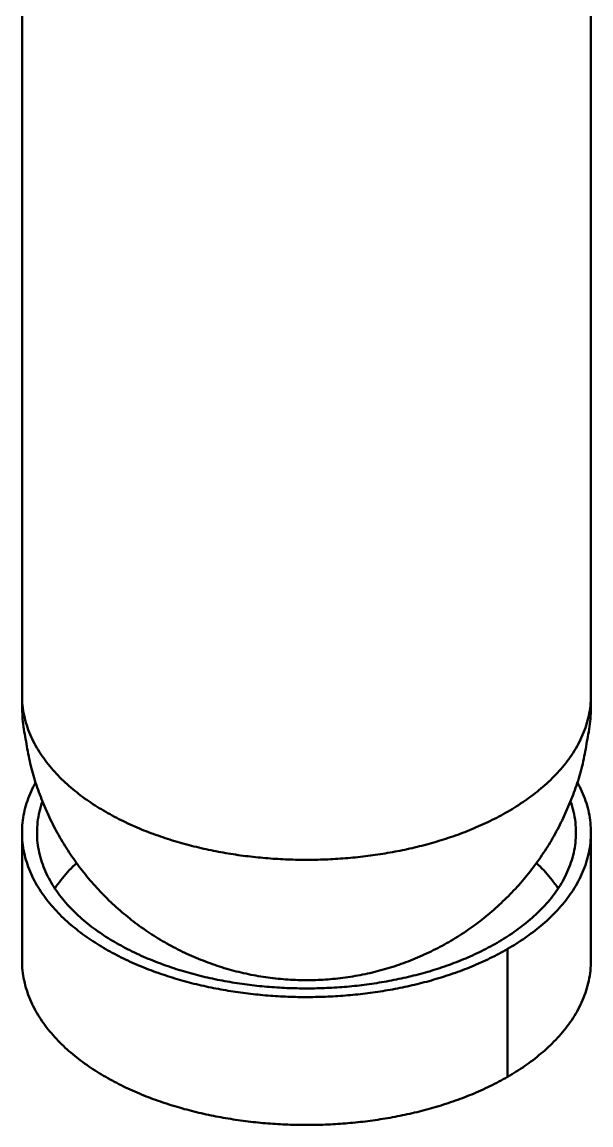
# Model space of a CAD drawing. Header units: millimetres. Extents: x 0 to 420, y 0 to 297.
# Drawn here: x 309.48 to 332.28, y 153 to 197.16 of the extents above; entities that cross this region are included whole.
import ezdxf

# ---------------------------------------------------------------- set-up
doc = ezdxf.new("R2010")
doc.units = ezdxf.units.MM
doc.layers.add('01-VISIBLE', color=7, linetype='CONTINUOUS', lineweight=50)

msp = doc.modelspace()

# ---------------------------------------------------------------- linework, layer by layer
at = {"layer": '01-VISIBLE'}
for p, q in [((309.484, 170.196), (309.484, 219.447)), ((332.284, 170.196), (332.284, 219.447)), ((309.484, 159.582), (309.484, 164.701)), ((332.284, 159.582), (332.284, 164.701)), ((328.945, 160.047), (328.945, 154.928))]:
    msp.add_line(p, q, dxfattribs=at)
for points in [[(309.484, 170.196), (309.485, 170.096), (309.489, 169.996), (309.496, 169.896), (309.505, 169.796), (309.517, 169.696), (309.531, 169.597), (309.548, 169.498), (309.568, 169.4), (309.59, 169.302), (309.614, 169.205), (309.641, 169.108), (309.67, 169.012), (309.701, 168.917), (309.735, 168.823), (309.771, 168.729), (309.809, 168.636), (309.849, 168.545), (309.891, 168.454), (309.935, 168.363), (309.981, 168.274), (310.029, 168.186), (310.078, 168.099), (310.13, 168.013), (310.183, 167.928), (310.237, 167.844), (310.293, 167.761), (310.351, 167.679), (310.41, 167.598), (310.471, 167.518), (310.533, 167.439), (310.596, 167.361), (310.66, 167.285), (310.726, 167.209), (310.793, 167.134), (310.861, 167.061), (310.93, 166.988), (311, 166.916), (311.072, 166.846), (311.144, 166.776), (311.217, 166.708), (311.291, 166.64), (311.366, 166.574), (311.442, 166.508), (311.519, 166.444), (311.596, 166.38), (311.674, 166.317), (311.753, 166.256), (311.833, 166.195), (311.913, 166.135), (311.994, 166.076), (312.076, 166.018), (312.158, 165.961), (312.241, 165.904), (312.325, 165.849), (312.409, 165.794), (312.494, 165.741), (312.579, 165.688), (312.664, 165.636), (312.751, 165.584), (312.837, 165.534), (312.924, 165.484), (313.012, 165.436), (313.1, 165.388), (313.188, 165.34), (313.277, 165.294), (313.366, 165.248), (313.456, 165.203), (313.546, 165.159), (313.636, 165.116), (313.727, 165.073), (313.818, 165.031), (313.91, 164.99), (314.001, 164.949), (314.093, 164.91), (314.186, 164.87), (314.278, 164.832), (314.371, 164.794), (314.464, 164.757), (314.558, 164.721), (314.651, 164.685), (314.745, 164.65), (314.839, 164.616), (314.934, 164.582), (315.028, 164.549), (315.123, 164.517), (315.218, 164.485), (315.314, 164.454), (315.409, 164.423), (315.505, 164.393), (315.601, 164.364), (315.697, 164.335), (315.793, 164.307), (315.889, 164.28), (315.986, 164.253), (316.083, 164.227), (316.18, 164.201), (316.277, 164.176), (316.374, 164.151), (316.471, 164.128), (316.569, 164.104), (316.666, 164.081), (316.764, 164.059), (316.862, 164.038), (316.96, 164.017), (317.058, 163.996), (317.157, 163.976), (317.255, 163.957), (317.353, 163.938), (317.452, 163.92), (317.551, 163.902), (317.649, 163.885), (317.748, 163.868), (317.847, 163.852), (317.946, 163.837), (318.045, 163.822), (318.145, 163.807), (318.244, 163.793), (318.343, 163.78), (318.443, 163.767), (318.542, 163.755), (318.642, 163.743), (318.741, 163.732), (318.841, 163.721), (318.941, 163.711), (319.04, 163.701), (319.14, 163.692), (319.24, 163.683), (319.34, 163.675), (319.44, 163.667), (319.54, 163.66), (319.64, 163.654), (319.74, 163.648), (319.84, 163.642), (319.94, 163.637), (320.04, 163.632), (320.141, 163.628), (320.241, 163.625), (320.341, 163.622), (320.441, 163.619), (320.541, 163.617), (320.642, 163.616), (320.742, 163.615), (320.842, 163.614), (320.942, 163.614), (321.043, 163.615), (321.143, 163.616), (321.243, 163.618), (321.343, 163.62), (321.444, 163.622), (321.544, 163.625), (321.644, 163.629), (321.744, 163.633), (321.844, 163.638), (321.944, 163.643), (322.044, 163.649), (322.145, 163.655), (322.245, 163.661), (322.345, 163.669), (322.445, 163.676), (322.544, 163.685), (322.644, 163.693), (322.744, 163.703), (322.844, 163.712), (322.944, 163.723), (323.043, 163.734), (323.143, 163.745), (323.242, 163.757), (323.342, 163.769), (323.441, 163.782), (323.541, 163.796), (323.64, 163.81), (323.739, 163.824), (323.838, 163.839), (323.937, 163.855), (324.036, 163.871), (324.135, 163.888), (324.234, 163.905), (324.332, 163.923), (324.431, 163.941), (324.529, 163.96), (324.628, 163.979), (324.726, 163.999), (324.824, 164.02), (324.922, 164.041), (325.02, 164.063), (325.118, 164.085), (325.215, 164.108), (325.313, 164.131), (325.41, 164.155), (325.507, 164.18), (325.604, 164.205), (325.701, 164.231), (325.798, 164.257), (325.895, 164.284), (325.991, 164.312), (326.087, 164.34), (326.183, 164.369), (326.279, 164.398), (326.375, 164.428), (326.47, 164.459), (326.565, 164.49), (326.66, 164.522), (326.755, 164.554), (326.85, 164.588), (326.944, 164.621), (327.038, 164.656), (327.132, 164.691), (327.226, 164.727), (327.319, 164.763), (327.412, 164.8), (327.505, 164.838), (327.598, 164.877), (327.69, 164.916), (327.782, 164.956), (327.874, 164.997), (327.965, 165.038), (328.056, 165.08), (328.147, 165.123), (328.237, 165.166), (328.327, 165.211), (328.416, 165.256), (328.506, 165.301), (328.594, 165.348), (328.683, 165.395), (328.771, 165.444), (328.858, 165.492), (328.945, 165.542)], [(309.484, 170.155), (309.484, 170.053), (309.485, 169.952), (309.486, 169.85), (309.487, 169.749), (309.489, 169.647), (309.492, 169.546), (309.497, 169.445), (309.502, 169.343), (309.509, 169.242), (309.518, 169.141), (309.529, 169.04), (309.542, 168.939), (309.556, 168.839), (309.573, 168.739), (309.592, 168.639), (309.613, 168.539)], [(328.945, 165.542), (329.033, 165.593), (329.12, 165.646), (329.207, 165.698), (329.293, 165.752), (329.379, 165.807), (329.464, 165.863), (329.549, 165.919), (329.633, 165.976), (329.716, 166.035), (329.799, 166.094), (329.881, 166.154), (329.962, 166.215), (330.043, 166.277), (330.122, 166.34), (330.201, 166.404), (330.28, 166.469), (330.357, 166.535), (330.434, 166.601), (330.509, 166.669), (330.584, 166.738), (330.658, 166.808), (330.731, 166.879), (330.802, 166.951), (330.873, 167.024), (330.943, 167.099), (331.011, 167.174), (331.078, 167.25), (331.144, 167.327), (331.209, 167.406), (331.272, 167.485), (331.334, 167.566), (331.395, 167.648), (331.454, 167.73), (331.511, 167.814), (331.567, 167.899), (331.622, 167.985), (331.674, 168.072), (331.725, 168.16), (331.774, 168.249), (331.821, 168.339), (331.866, 168.43), (331.909, 168.523), (331.95, 168.615), (331.989, 168.709), (332.026, 168.804), (332.061, 168.9), (332.093, 168.996), (332.123, 169.093), (332.15, 169.191), (332.176, 169.29), (332.198, 169.389), (332.218, 169.489), (332.235, 169.589), (332.25, 169.689), (332.262, 169.79), (332.272, 169.892), (332.279, 169.993), (332.283, 170.095), (332.284, 170.196)], [(332.156, 168.539), (332.177, 168.641), (332.196, 168.744), (332.213, 168.846), (332.228, 168.949), (332.241, 169.053), (332.252, 169.156), (332.26, 169.26), (332.267, 169.364), (332.273, 169.468), (332.277, 169.572), (332.279, 169.676), (332.281, 169.78), (332.283, 169.884), (332.284, 169.988), (332.284, 170.092), (332.284, 170.196)], [(309.613, 168.539), (309.612, 168.542), (309.612, 168.544), (309.611, 168.547), (309.611, 168.549), (309.61, 168.551), (309.61, 168.554)], [(309.61, 168.554), (309.627, 168.455), (309.643, 168.356), (309.66, 168.258), (309.677, 168.159), (309.694, 168.06), (309.712, 167.962), (309.731, 167.863), (309.75, 167.765), (309.771, 167.667), (309.792, 167.569), (309.814, 167.472), (309.837, 167.374), (309.861, 167.277), (309.887, 167.18), (309.913, 167.084), (309.94, 166.987), (309.969, 166.891), (309.998, 166.796), (310.029, 166.7), (310.061, 166.605), (310.093, 166.511), (310.127, 166.416), (310.161, 166.322), (310.196, 166.228), (310.232, 166.135), (310.269, 166.042), (310.306, 165.949), (310.344, 165.856), (310.383, 165.764), (310.422, 165.672), (310.462, 165.58), (310.503, 165.489), (310.545, 165.398), (310.587, 165.307), (310.63, 165.217), (310.674, 165.127), (310.719, 165.037), (310.764, 164.948), (310.811, 164.859), (310.858, 164.771), (310.906, 164.683), (310.954, 164.595), (311.004, 164.508), (311.054, 164.422), (311.105, 164.336), (311.157, 164.25), (311.21, 164.165), (311.263, 164.08), (311.317, 163.996), (311.372, 163.912), (311.428, 163.829), (311.484, 163.746), (311.541, 163.664), (311.599, 163.582), (311.657, 163.501), (311.717, 163.42), (311.776, 163.34), (311.837, 163.26), (311.898, 163.181), (311.96, 163.102), (312.023, 163.024), (312.086, 162.947), (312.15, 162.87), (312.215, 162.793), (312.28, 162.718), (312.346, 162.642), (312.413, 162.568), (312.48, 162.493), (312.548, 162.42), (312.617, 162.347), (312.686, 162.275), (312.756, 162.203), (312.826, 162.132), (312.898, 162.061), (312.969, 161.992), (313.042, 161.922), (313.115, 161.854), (313.188, 161.786), (313.262, 161.719), (313.337, 161.652), (313.412, 161.586), (313.488, 161.521), (313.565, 161.456), (313.642, 161.392), (313.719, 161.329), (313.798, 161.266), (313.876, 161.205), (313.955, 161.143), (314.035, 161.083), (314.116, 161.023), (314.196, 160.964), (314.278, 160.906), (314.36, 160.848), (314.442, 160.791), (314.525, 160.735), (314.608, 160.679), (314.692, 160.625), (314.776, 160.571), (314.861, 160.517), (314.946, 160.465), (315.032, 160.413), (315.118, 160.362), (315.205, 160.312), (315.292, 160.262), (315.379, 160.214), (315.467, 160.166), (315.555, 160.118), (315.644, 160.072), (315.733, 160.026), (315.823, 159.981), (315.913, 159.937), (316.003, 159.894), (316.094, 159.852), (316.185, 159.81), (316.276, 159.769), (316.368, 159.729), (316.46, 159.69), (316.552, 159.651), (316.645, 159.614), (316.738, 159.577), (316.832, 159.541), (316.925, 159.506), (317.019, 159.471), (317.114, 159.438), (317.208, 159.405), (317.303, 159.373), (317.398, 159.342), (317.494, 159.312), (317.59, 159.283), (317.686, 159.254), (317.782, 159.227), (317.878, 159.2), (317.975, 159.174), (318.072, 159.149), (318.169, 159.124), (318.266, 159.101), (318.364, 159.078), (318.462, 159.057), (318.56, 159.036), (318.658, 159.016), (318.756, 158.997), (318.854, 158.978), (318.953, 158.961), (319.052, 158.944), (319.151, 158.929), (319.25, 158.914), (319.349, 158.9), (319.448, 158.887), (319.547, 158.875), (319.647, 158.864), (319.746, 158.853), (319.846, 158.844), (319.946, 158.835), (320.046, 158.827), (320.146, 158.82), (320.245, 158.814), (320.345, 158.809), (320.445, 158.805), (320.546, 158.801), (320.646, 158.799), (320.746, 158.797), (320.846, 158.796), (320.946, 158.796), (321.046, 158.797), (321.146, 158.799), (321.246, 158.802), (321.346, 158.806), (321.446, 158.81), (321.546, 158.815), (321.646, 158.822), (321.746, 158.829), (321.846, 158.837), (321.946, 158.846), (322.045, 158.856), (322.145, 158.866), (322.244, 158.878), (322.344, 158.89), (322.443, 158.903), (322.542, 158.917), (322.641, 158.932), (322.74, 158.948), (322.839, 158.965), (322.937, 158.983), (323.035, 159.001), (323.134, 159.02), (323.232, 159.041), (323.33, 159.062), (323.427, 159.083), (323.525, 159.106), (323.622, 159.13), (323.719, 159.154), (323.816, 159.18), (323.913, 159.206), (324.009, 159.233), (324.105, 159.261), (324.201, 159.289), (324.297, 159.319), (324.392, 159.349), (324.487, 159.381), (324.582, 159.413), (324.677, 159.446), (324.771, 159.479), (324.865, 159.514), (324.959, 159.549), (325.052, 159.585), (325.145, 159.622), (325.238, 159.66), (325.33, 159.699), (325.422, 159.738), (325.514, 159.779), (325.605, 159.82), (325.696, 159.862), (325.787, 159.904), (325.877, 159.948), (325.967, 159.992), (326.056, 160.037), (326.145, 160.083), (326.234, 160.129), (326.322, 160.177), (326.41, 160.225), (326.497, 160.274), (326.584, 160.323)], [(326.584, 160.323), (326.671, 160.374), (326.758, 160.426), (326.844, 160.478), (326.93, 160.531), (327.015, 160.585), (327.1, 160.64), (327.184, 160.695), (327.268, 160.751), (327.351, 160.808), (327.434, 160.866), (327.516, 160.924), (327.598, 160.983), (327.679, 161.043), (327.76, 161.103), (327.84, 161.165), (327.92, 161.226), (327.999, 161.289), (328.078, 161.352), (328.156, 161.416), (328.233, 161.481), (328.31, 161.546), (328.386, 161.612), (328.462, 161.679), (328.537, 161.747), (328.611, 161.815), (328.685, 161.883), (328.758, 161.953), (328.831, 162.023), (328.903, 162.093), (328.974, 162.164), (329.045, 162.236), (329.115, 162.309), (329.185, 162.382), (329.254, 162.456), (329.322, 162.53), (329.389, 162.605), (329.456, 162.681), (329.522, 162.757), (329.588, 162.834), (329.652, 162.911), (329.716, 162.989), (329.78, 163.067), (329.843, 163.146), (329.905, 163.226), (329.966, 163.306), (330.027, 163.386), (330.087, 163.468), (330.146, 163.549), (330.204, 163.631), (330.262, 163.714), (330.319, 163.797), (330.375, 163.881), (330.431, 163.965), (330.486, 164.05), (330.54, 164.135), (330.593, 164.221), (330.646, 164.307), (330.697, 164.393), (330.748, 164.48), (330.798, 164.568), (330.848, 164.656), (330.896, 164.744), (330.944, 164.833), (330.991, 164.923), (331.037, 165.012), (331.082, 165.103), (331.127, 165.193), (331.17, 165.284), (331.213, 165.375), (331.255, 165.467), (331.297, 165.559), (331.337, 165.651), (331.377, 165.744), (331.416, 165.837), (331.455, 165.93), (331.492, 166.024), (331.529, 166.118), (331.566, 166.212), (331.601, 166.306), (331.636, 166.401), (331.67, 166.496), (331.703, 166.591), (331.735, 166.687), (331.766, 166.783), (331.796, 166.879), (331.824, 166.976), (331.852, 167.073), (331.879, 167.17), (331.904, 167.268), (331.929, 167.365), (331.952, 167.464), (331.975, 167.562), (331.996, 167.66), (332.017, 167.759), (332.036, 167.858), (332.055, 167.957), (332.073, 168.057), (332.091, 168.156), (332.108, 168.255), (332.125, 168.355), (332.141, 168.454), (332.158, 168.554)], [(332.158, 168.554), (332.158, 168.551), (332.158, 168.549), (332.157, 168.546), (332.157, 168.544), (332.156, 168.542), (332.156, 168.539)], [(310.027, 166.708), (309.979, 166.62), (309.933, 166.531), (309.889, 166.441), (309.848, 166.35), (309.808, 166.258), (309.77, 166.165), (309.734, 166.072), (309.701, 165.978), (309.669, 165.883), (309.64, 165.787), (309.614, 165.69), (309.589, 165.593), (309.568, 165.496), (309.548, 165.398), (309.531, 165.299), (309.517, 165.2), (309.505, 165.101), (309.496, 165.001), (309.489, 164.901), (309.485, 164.801), (309.484, 164.701)], [(332.284, 164.701), (332.283, 164.801), (332.279, 164.901), (332.272, 165.001), (332.263, 165.101), (332.251, 165.2), (332.237, 165.299), (332.22, 165.398), (332.201, 165.496), (332.179, 165.593), (332.155, 165.69), (332.128, 165.787), (332.099, 165.883), (332.068, 165.978), (332.034, 166.072), (331.998, 166.165), (331.961, 166.258), (331.921, 166.35), (331.879, 166.441), (331.835, 166.531), (331.789, 166.619), (331.742, 166.707)], [(310.304, 165.953), (310.27, 165.853), (310.238, 165.751), (310.209, 165.648), (310.184, 165.545), (310.16, 165.441), (310.14, 165.337), (310.123, 165.232), (310.109, 165.126), (310.098, 165.02), (310.09, 164.914), (310.086, 164.808), (310.084, 164.701)], [(331.684, 164.701), (331.683, 164.808), (331.678, 164.914), (331.67, 165.02), (331.659, 165.126), (331.645, 165.232), (331.628, 165.337), (331.608, 165.441), (331.585, 165.545), (331.559, 165.648), (331.53, 165.751), (331.498, 165.853), (331.464, 165.953)], [(309.484, 164.701), (309.485, 164.601), (309.489, 164.501), (309.496, 164.401), (309.505, 164.301), (309.517, 164.201), (309.531, 164.102), (309.548, 164.003), (309.568, 163.905), (309.59, 163.807), (309.614, 163.71), (309.641, 163.613), (309.67, 163.517), (309.701, 163.422), (309.735, 163.328), (309.771, 163.234), (309.809, 163.141), (309.849, 163.05), (309.891, 162.959), (309.935, 162.868), (309.981, 162.779), (310.029, 162.691), (310.078, 162.604), (310.13, 162.518), (310.183, 162.433), (310.237, 162.349), (310.293, 162.266), (310.351, 162.184), (310.41, 162.103), (310.471, 162.023), (310.533, 161.944), (310.596, 161.866), (310.66, 161.79), (310.726, 161.714), (310.793, 161.639), (310.861, 161.566), (310.93, 161.493), (311, 161.421), (311.072, 161.351), (311.144, 161.281), (311.217, 161.213), (311.291, 161.145), (311.366, 161.079), (311.442, 161.013), (311.519, 160.949), (311.596, 160.885), (311.674, 160.822), (311.753, 160.761), (311.833, 160.7), (311.913, 160.64), (311.994, 160.581), (312.076, 160.523), (312.158, 160.466), (312.241, 160.409), (312.325, 160.354), (312.409, 160.299), (312.494, 160.246), (312.579, 160.193), (312.664, 160.141), (312.751, 160.089), (312.837, 160.039), (312.924, 159.989), (313.012, 159.941), (313.1, 159.893), (313.188, 159.845), (313.277, 159.799), (313.366, 159.753), (313.456, 159.708), (313.546, 159.664), (313.636, 159.621), (313.727, 159.578), (313.818, 159.536), (313.91, 159.495), (314.001, 159.454), (314.093, 159.415), (314.186, 159.375), (314.278, 159.337), (314.371, 159.299), (314.464, 159.262), (314.558, 159.226), (314.651, 159.19), (314.745, 159.155), (314.839, 159.121), (314.934, 159.087), (315.028, 159.054), (315.123, 159.022), (315.218, 158.99), (315.314, 158.959), (315.409, 158.928), (315.505, 158.898), (315.601, 158.869), (315.697, 158.84), (315.793, 158.812), (315.889, 158.785), (315.986, 158.758), (316.083, 158.732), (316.18, 158.706), (316.277, 158.681), (316.374, 158.656), (316.471, 158.632), (316.569, 158.609), (316.666, 158.586), (316.764, 158.564), (316.862, 158.543), (316.96, 158.522), (317.058, 158.501), (317.157, 158.481), (317.255, 158.462), (317.353, 158.443), (317.452, 158.425), (317.551, 158.407), (317.649, 158.39), (317.748, 158.373), (317.847, 158.357), (317.946, 158.342), (318.045, 158.327), (318.145, 158.312), (318.244, 158.298), (318.343, 158.285), (318.443, 158.272), (318.542, 158.26), (318.642, 158.248), (318.741, 158.237), (318.841, 158.226), (318.941, 158.216), (319.04, 158.206), (319.14, 158.197), (319.24, 158.188), (319.34, 158.18), (319.44, 158.172), (319.54, 158.165), (319.64, 158.159), (319.74, 158.153), (319.84, 158.147), (319.94, 158.142), (320.04, 158.137), (320.141, 158.133), (320.241, 158.13), (320.341, 158.127), (320.441, 158.124), (320.541, 158.122), (320.642, 158.121), (320.742, 158.12), (320.842, 158.119), (320.942, 158.119), (321.043, 158.12), (321.143, 158.121), (321.243, 158.123), (321.343, 158.125), (321.444, 158.127), (321.544, 158.13), (321.644, 158.134), (321.744, 158.138), (321.844, 158.143), (321.944, 158.148), (322.044, 158.154), (322.145, 158.16), (322.245, 158.166), (322.345, 158.174), (322.445, 158.181), (322.544, 158.19), (322.644, 158.198), (322.744, 158.208), (322.844, 158.217), (322.944, 158.228), (323.043, 158.239), (323.143, 158.25), (323.242, 158.262), (323.342, 158.274), (323.441, 158.287), (323.541, 158.301), (323.64, 158.315), (323.739, 158.329), (323.838, 158.344), (323.937, 158.36), (324.036, 158.376), (324.135, 158.393), (324.234, 158.41), (324.332, 158.428), (324.431, 158.446), (324.529, 158.465), (324.628, 158.484), (324.726, 158.504), (324.824, 158.525), (324.922, 158.546), (325.02, 158.568), (325.118, 158.59), (325.215, 158.613), (325.313, 158.636), (325.41, 158.66), (325.507, 158.685), (325.604, 158.71), (325.701, 158.736), (325.798, 158.762), (325.895, 158.789), (325.991, 158.817), (326.087, 158.845), (326.183, 158.874), (326.279, 158.903), (326.375, 158.933), (326.47, 158.964), (326.565, 158.995), (326.66, 159.027), (326.755, 159.059), (326.85, 159.093), (326.944, 159.126), (327.038, 159.161), (327.132, 159.196), (327.226, 159.232), (327.319, 159.268), (327.412, 159.305), (327.505, 159.343), (327.598, 159.382), (327.69, 159.421), (327.782, 159.461), (327.874, 159.502), (327.965, 159.543), (328.056, 159.585), (328.147, 159.628), (328.237, 159.671), (328.327, 159.716), (328.416, 159.761), (328.506, 159.806), (328.594, 159.853), (328.683, 159.9), (328.771, 159.949), (328.858, 159.997), (328.945, 160.047)], [(310.084, 164.701), (310.086, 164.601), (310.09, 164.501), (310.097, 164.401), (310.106, 164.301), (310.119, 164.201), (310.134, 164.102), (310.152, 164.004), (310.172, 163.905), (310.196, 163.808), (310.221, 163.711), (310.249, 163.615), (310.28, 163.519), (310.313, 163.425), (310.348, 163.331), (310.386, 163.238), (310.426, 163.146), (310.467, 163.055), (310.511, 162.965), (310.557, 162.875), (310.605, 162.787), (310.655, 162.7), (310.707, 162.614), (310.76, 162.53), (310.815, 162.446), (310.872, 162.363), (310.93, 162.282), (310.99, 162.201), (311.052, 162.122), (311.114, 162.043), (311.178, 161.966), (311.244, 161.89), (311.31, 161.815), (311.378, 161.742), (311.447, 161.669), (311.517, 161.597), (311.589, 161.527), (311.661, 161.457), (311.734, 161.389), (311.808, 161.321), (311.884, 161.255), (311.96, 161.19), (312.037, 161.125), (312.114, 161.062), (312.193, 161), (312.272, 160.938), (312.352, 160.878), (312.433, 160.819), (312.515, 160.76), (312.597, 160.703), (312.68, 160.646), (312.763, 160.591), (312.847, 160.536), (312.932, 160.482), (313.017, 160.429), (313.103, 160.377), (313.189, 160.326), (313.276, 160.276), (313.363, 160.226), (313.451, 160.178), (313.539, 160.13), (313.627, 160.083), (313.717, 160.037), (313.806, 159.992), (313.896, 159.947), (313.986, 159.903), (314.077, 159.86), (314.168, 159.818), (314.259, 159.777), (314.351, 159.736), (314.443, 159.696), (314.535, 159.657), (314.628, 159.619), (314.72, 159.581), (314.814, 159.544), (314.907, 159.508), (315.001, 159.472), (315.095, 159.437), (315.189, 159.403), (315.284, 159.37), (315.378, 159.337), (315.473, 159.305), (315.569, 159.273), (315.664, 159.243), (315.76, 159.212), (315.856, 159.183), (315.952, 159.154), (316.048, 159.126), (316.144, 159.098), (316.241, 159.071), (316.338, 159.045), (316.435, 159.02), (316.532, 158.995), (316.629, 158.97), (316.726, 158.946), (316.824, 158.923), (316.922, 158.901), (317.019, 158.879), (317.117, 158.857), (317.216, 158.837), (317.314, 158.816), (317.412, 158.797), (317.511, 158.778), (317.609, 158.759), (317.708, 158.742), (317.807, 158.724), (317.905, 158.708), (318.004, 158.692), (318.103, 158.676), (318.203, 158.661), (318.302, 158.647), (318.401, 158.633), (318.501, 158.62), (318.6, 158.607), (318.7, 158.595), (318.799, 158.583), (318.899, 158.572), (318.999, 158.562), (319.098, 158.552), (319.198, 158.542), (319.298, 158.533), (319.398, 158.525), (319.498, 158.517), (319.598, 158.51), (319.698, 158.504), (319.798, 158.497), (319.898, 158.492), (319.998, 158.487), (320.099, 158.482), (320.199, 158.478), (320.299, 158.475), (320.399, 158.472), (320.499, 158.47), (320.6, 158.468), (320.7, 158.467), (320.8, 158.466), (320.9, 158.466), (321.001, 158.466), (321.101, 158.467), (321.201, 158.468), (321.302, 158.47), (321.402, 158.473), (321.502, 158.476), (321.602, 158.48), (321.702, 158.484), (321.803, 158.488), (321.903, 158.494), (322.003, 158.499), (322.103, 158.506), (322.203, 158.512), (322.303, 158.52), (322.403, 158.528), (322.503, 158.536), (322.603, 158.545), (322.702, 158.555), (322.802, 158.565), (322.902, 158.576), (323.002, 158.587), (323.101, 158.599), (323.201, 158.611), (323.3, 158.624), (323.4, 158.637), (323.499, 158.651), (323.598, 158.666), (323.697, 158.681), (323.796, 158.697), (323.895, 158.713), (323.994, 158.73), (324.093, 158.747), (324.191, 158.765), (324.29, 158.784), (324.388, 158.803), (324.487, 158.823), (324.585, 158.843), (324.683, 158.864), (324.781, 158.886), (324.879, 158.908), (324.976, 158.931), (325.074, 158.954), (325.171, 158.978), (325.268, 159.003), (325.365, 159.028), (325.462, 159.054), (325.559, 159.08), (325.655, 159.107), (325.752, 159.135), (325.848, 159.163), (325.944, 159.192), (326.04, 159.222), (326.135, 159.252), (326.231, 159.283), (326.326, 159.315), (326.421, 159.347), (326.515, 159.381), (326.61, 159.414), (326.704, 159.449), (326.798, 159.484), (326.892, 159.519), (326.985, 159.556), (327.078, 159.593), (327.171, 159.631), (327.264, 159.67), (327.356, 159.709), (327.448, 159.749), (327.539, 159.79), (327.63, 159.832), (327.721, 159.874), (327.812, 159.918), (327.902, 159.962), (327.992, 160.006), (328.081, 160.052), (328.17, 160.098), (328.258, 160.145), (328.346, 160.194), (328.434, 160.242), (328.521, 160.292)], [(328.521, 160.292), (328.609, 160.343), (328.696, 160.395), (328.782, 160.448), (328.868, 160.502), (328.954, 160.557), (329.038, 160.613), (329.123, 160.669), (329.206, 160.727), (329.289, 160.786), (329.371, 160.845), (329.453, 160.906), (329.533, 160.967), (329.613, 161.03), (329.692, 161.093), (329.771, 161.158), (329.848, 161.223), (329.925, 161.29), (330, 161.358), (330.075, 161.426), (330.148, 161.496), (330.221, 161.567), (330.292, 161.639), (330.363, 161.713), (330.432, 161.787), (330.5, 161.862), (330.566, 161.939), (330.632, 162.016), (330.696, 162.095), (330.758, 162.175), (330.819, 162.256), (330.879, 162.338), (330.937, 162.422), (330.993, 162.506), (331.047, 162.592), (331.1, 162.679), (331.151, 162.766), (331.2, 162.855), (331.247, 162.945), (331.292, 163.036), (331.335, 163.128), (331.375, 163.221), (331.414, 163.315), (331.45, 163.41), (331.484, 163.506), (331.515, 163.602), (331.544, 163.699), (331.57, 163.797), (331.594, 163.896), (331.615, 163.995), (331.633, 164.095), (331.649, 164.195), (331.661, 164.296), (331.671, 164.397), (331.678, 164.498), (331.683, 164.6), (331.684, 164.701)], [(328.945, 160.047), (329.033, 160.098), (329.12, 160.151), (329.207, 160.203), (329.293, 160.257), (329.379, 160.312), (329.464, 160.367), (329.549, 160.424), (329.633, 160.481), (329.716, 160.54), (329.799, 160.599), (329.881, 160.659), (329.962, 160.72), (330.043, 160.782), (330.122, 160.845), (330.201, 160.909), (330.28, 160.974), (330.357, 161.04), (330.434, 161.106), (330.509, 161.174), (330.584, 161.243), (330.658, 161.313), (330.731, 161.384), (330.802, 161.456), (330.873, 161.529), (330.943, 161.604), (331.011, 161.679), (331.078, 161.755), (331.144, 161.832), (331.209, 161.911), (331.272, 161.99), (331.334, 162.071), (331.395, 162.153), (331.454, 162.235), (331.511, 162.319), (331.567, 162.404), (331.622, 162.49), (331.674, 162.577), (331.725, 162.665), (331.774, 162.754), (331.821, 162.844), (331.866, 162.935), (331.909, 163.027), (331.95, 163.12), (331.989, 163.214), (332.026, 163.309), (332.061, 163.405), (332.093, 163.501), (332.123, 163.598), (332.15, 163.696), (332.176, 163.795), (332.198, 163.894), (332.218, 163.994), (332.235, 164.094), (332.25, 164.194), (332.262, 164.295), (332.272, 164.396), (332.279, 164.498), (332.283, 164.6), (332.284, 164.701)], [(311.668, 163.486), (311.594, 163.415), (311.521, 163.342), (311.448, 163.268), (311.377, 163.194), (311.308, 163.118), (311.239, 163.041), (311.172, 162.962), (311.106, 162.883), (311.042, 162.802), (310.979, 162.72), (310.918, 162.638), (310.858, 162.553), (310.8, 162.468)], [(330.968, 162.468), (330.91, 162.553), (330.85, 162.638), (330.789, 162.72), (330.726, 162.802), (330.662, 162.883), (330.596, 162.962), (330.529, 163.041), (330.461, 163.118), (330.391, 163.194), (330.32, 163.268), (330.248, 163.342), (330.174, 163.415), (330.1, 163.486)], [(309.484, 159.582), (309.485, 159.482), (309.489, 159.381), (309.496, 159.281), (309.505, 159.181), (309.517, 159.082), (309.531, 158.983), (309.548, 158.884), (309.568, 158.786), (309.59, 158.688), (309.614, 158.591), (309.641, 158.494), (309.67, 158.398), (309.701, 158.303), (309.735, 158.208), (309.771, 158.115), (309.809, 158.022), (309.849, 157.93), (309.891, 157.839), (309.935, 157.749), (309.981, 157.66), (310.029, 157.572), (310.078, 157.485), (310.13, 157.399), (310.183, 157.313), (310.237, 157.229), (310.293, 157.146), (310.351, 157.064), (310.41, 156.983), (310.471, 156.903), (310.533, 156.825), (310.596, 156.747), (310.66, 156.67), (310.726, 156.594), (310.793, 156.52), (310.861, 156.446), (310.93, 156.374), (311, 156.302), (311.072, 156.231), (311.144, 156.162), (311.217, 156.093), (311.291, 156.026), (311.366, 155.959), (311.442, 155.894), (311.519, 155.829), (311.596, 155.766), (311.674, 155.703), (311.753, 155.641), (311.833, 155.58), (311.913, 155.52), (311.994, 155.461), (312.076, 155.403), (312.158, 155.346), (312.241, 155.29), (312.325, 155.234), (312.409, 155.18), (312.494, 155.126), (312.579, 155.073), (312.664, 155.021), (312.751, 154.97), (312.837, 154.92), (312.924, 154.87), (313.012, 154.821), (313.1, 154.773), (313.188, 154.726), (313.277, 154.68), (313.366, 154.634), (313.456, 154.589), (313.546, 154.545), (313.636, 154.501), (313.727, 154.459), (313.818, 154.417), (313.91, 154.375), (314.001, 154.335), (314.093, 154.295), (314.186, 154.256), (314.278, 154.218), (314.371, 154.18), (314.464, 154.143), (314.558, 154.106), (314.651, 154.071), (314.745, 154.036), (314.839, 154.001), (314.934, 153.968), (315.028, 153.935), (315.123, 153.902), (315.218, 153.87), (315.314, 153.839), (315.409, 153.809), (315.505, 153.779), (315.601, 153.749), (315.697, 153.721), (315.793, 153.693), (315.889, 153.665), (315.986, 153.638), (316.083, 153.612), (316.18, 153.587), (316.277, 153.561), (316.374, 153.537), (316.471, 153.513), (316.569, 153.49), (316.666, 153.467), (316.764, 153.445), (316.862, 153.423), (316.96, 153.402), (317.058, 153.382), (317.157, 153.362), (317.255, 153.342), (317.353, 153.324), (317.452, 153.305), (317.551, 153.288), (317.649, 153.27), (317.748, 153.254), (317.847, 153.238), (317.946, 153.222), (318.045, 153.207), (318.145, 153.193), (318.244, 153.179), (318.343, 153.166), (318.443, 153.153), (318.542, 153.14), (318.642, 153.129), (318.741, 153.117), (318.841, 153.107), (318.941, 153.096), (319.04, 153.087), (319.14, 153.077), (319.24, 153.069), (319.34, 153.061), (319.44, 153.053), (319.54, 153.046), (319.64, 153.039), (319.74, 153.033), (319.84, 153.028), (319.94, 153.023), (320.04, 153.018), (320.141, 153.014), (320.241, 153.01), (320.341, 153.007), (320.441, 153.005), (320.541, 153.003), (320.642, 153.001), (320.742, 153), (320.842, 153), (320.942, 153), (321.043, 153.001), (321.143, 153.002), (321.243, 153.003), (321.343, 153.005), (321.444, 153.008), (321.544, 153.011), (321.644, 153.015), (321.744, 153.019), (321.844, 153.023), (321.944, 153.028), (322.044, 153.034), (322.145, 153.04), (322.245, 153.047), (322.345, 153.054), (322.445, 153.062), (322.544, 153.07), (322.644, 153.079), (322.744, 153.088), (322.844, 153.098), (322.944, 153.108), (323.043, 153.119), (323.143, 153.13), (323.242, 153.142), (323.342, 153.155), (323.441, 153.168), (323.541, 153.181), (323.64, 153.195), (323.739, 153.21), (323.838, 153.225), (323.937, 153.24), (324.036, 153.257), (324.135, 153.273), (324.234, 153.29), (324.332, 153.308), (324.431, 153.327), (324.529, 153.346), (324.628, 153.365), (324.726, 153.385), (324.824, 153.406), (324.922, 153.427), (325.02, 153.448), (325.118, 153.471), (325.215, 153.493), (325.313, 153.517), (325.41, 153.541), (325.507, 153.565), (325.604, 153.591), (325.701, 153.616), (325.798, 153.643), (325.895, 153.67), (325.991, 153.697), (326.087, 153.725), (326.183, 153.754), (326.279, 153.784), (326.375, 153.814), (326.47, 153.844), (326.565, 153.876), (326.66, 153.907), (326.755, 153.94), (326.85, 153.973), (326.944, 154.007), (327.038, 154.041), (327.132, 154.077), (327.226, 154.112), (327.319, 154.149), (327.412, 154.186), (327.505, 154.224), (327.598, 154.262), (327.69, 154.302), (327.782, 154.342), (327.874, 154.382), (327.965, 154.423), (328.056, 154.466), (328.147, 154.508), (328.237, 154.552), (328.327, 154.596), (328.416, 154.641), (328.506, 154.687), (328.594, 154.734), (328.683, 154.781), (328.771, 154.829), (328.858, 154.878), (328.945, 154.928)], [(328.945, 154.928), (329.033, 154.979), (329.12, 155.031), (329.207, 155.084), (329.293, 155.138), (329.379, 155.192), (329.464, 155.248), (329.549, 155.305), (329.633, 155.362), (329.716, 155.42), (329.799, 155.479), (329.881, 155.539), (329.962, 155.6), (330.043, 155.662), (330.122, 155.725), (330.201, 155.789), (330.28, 155.854), (330.357, 155.92), (330.434, 155.987), (330.509, 156.055), (330.584, 156.124), (330.658, 156.194), (330.731, 156.265), (330.802, 156.337), (330.873, 156.41), (330.943, 156.484), (331.011, 156.559), (331.078, 156.636), (331.144, 156.713), (331.209, 156.791), (331.272, 156.871), (331.334, 156.951), (331.395, 157.033), (331.454, 157.116), (331.511, 157.2), (331.567, 157.285), (331.622, 157.371), (331.674, 157.458), (331.725, 157.546), (331.774, 157.635), (331.821, 157.725), (331.866, 157.816), (331.909, 157.908), (331.95, 158.001), (331.989, 158.095), (332.026, 158.19), (332.061, 158.285), (332.093, 158.382), (332.123, 158.479), (332.15, 158.577), (332.176, 158.675), (332.198, 158.774), (332.218, 158.874), (332.235, 158.974), (332.25, 159.075), (332.262, 159.176), (332.272, 159.277), (332.279, 159.379), (332.283, 159.48), (332.284, 159.582)]]:
    msp.add_lwpolyline(points, dxfattribs=at)

doc.saveas('drawing.dxf')
